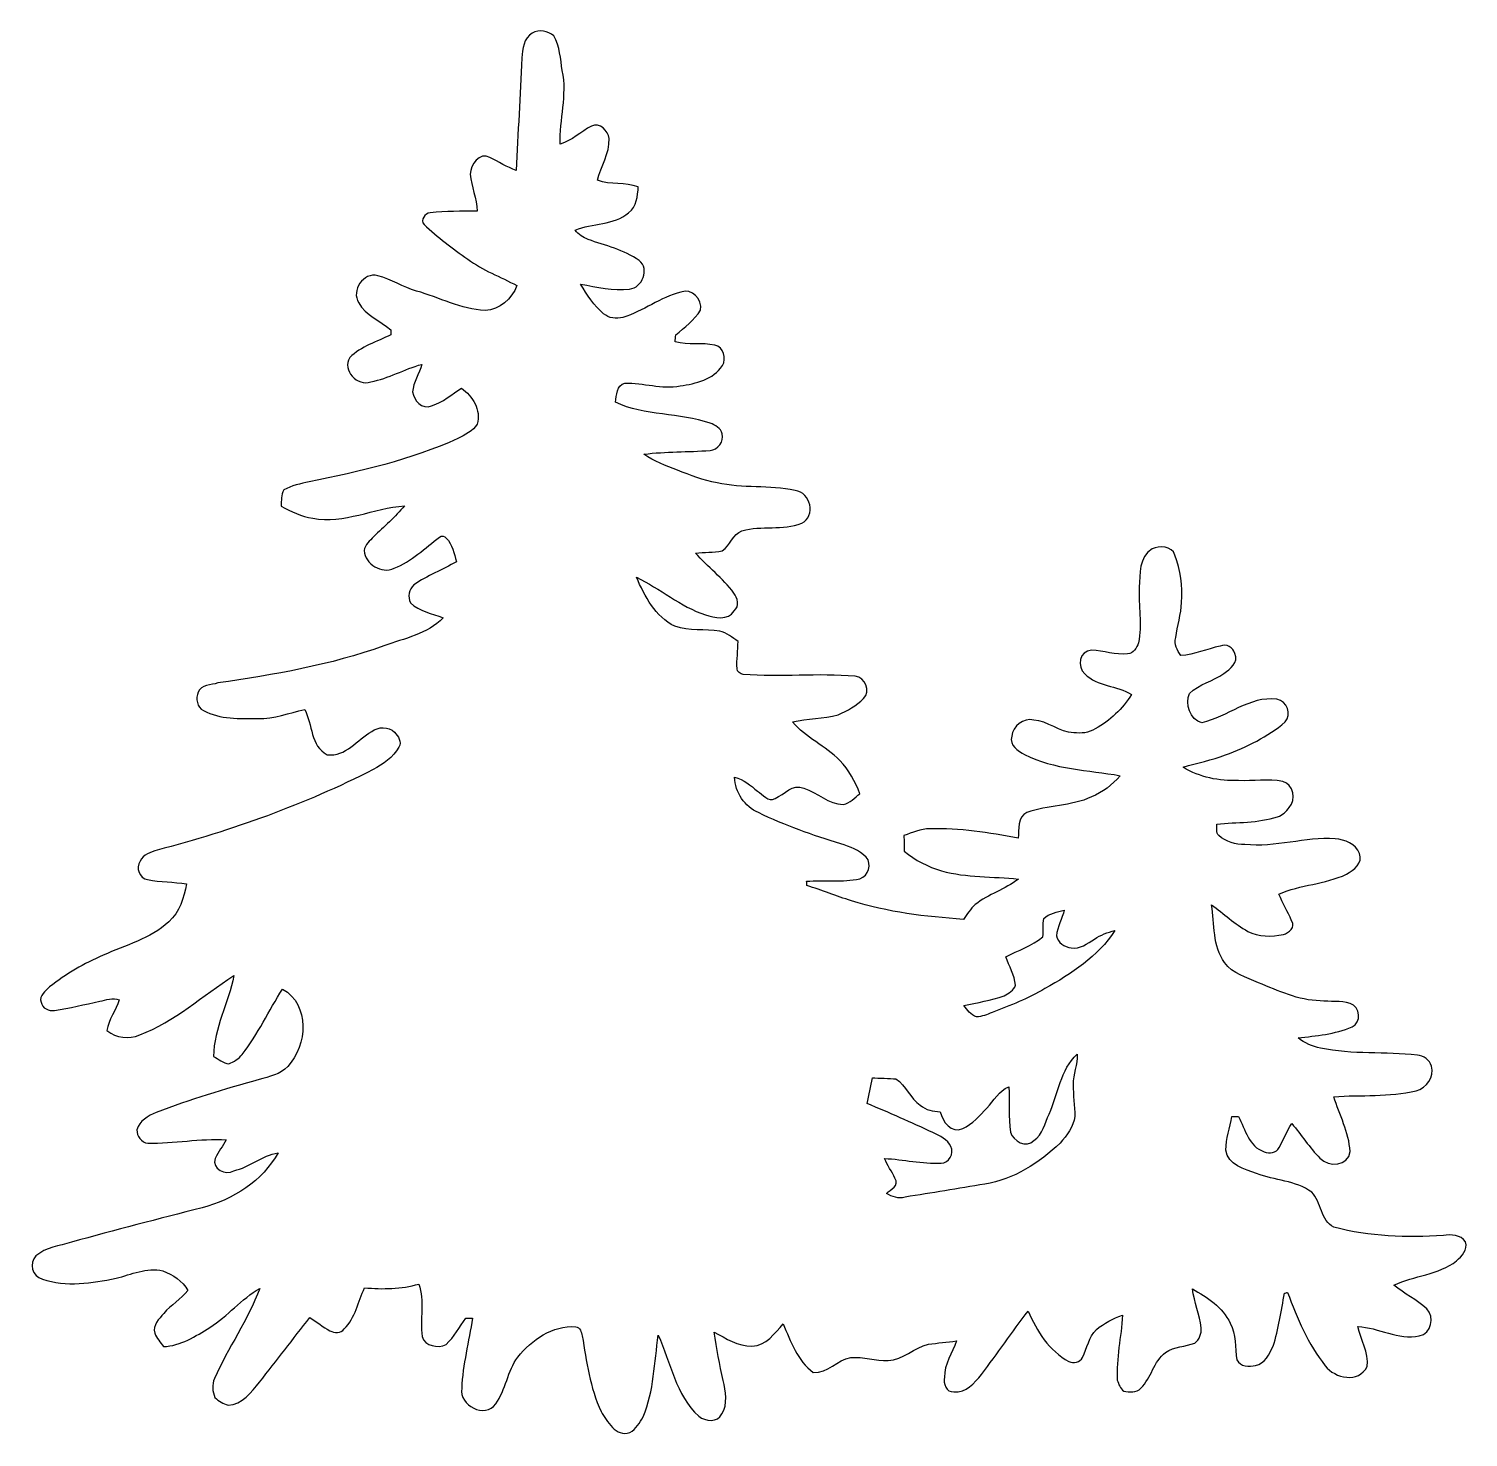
# Model space of a CAD drawing. Header units: centimetres. Extents: x -15.8 to 15.9, y -15.3 to 15.7.
import ezdxf

# ---------------------------------------------------------------- set-up
doc = ezdxf.new("R2010")
doc.units = ezdxf.units.CM
doc.header["$MEASUREMENT"] = 0
doc.layers.add('Layer 1', color=7, linetype='Continuous')

msp = doc.modelspace()

# ---------------------------------------------------------------- linework, layer by layer
at = {"layer": 'Layer 1', "color": 253}
for points, knots in [([(-4.72652, 15.62947), (-4.57659, 15.72683), (-4.38468, 15.67674), (-4.2545, 15.57196), (-4.2545, 15.57196), (-4.11304, 15.34054), (-4.10986, 15.0622), (-4.06506, 14.80291), (-4.06506, 14.80291), (-3.94723, 14.26175), (-4.13209, 13.72306), (-4.11092, 13.17942), (-4.11092, 13.17942), (-3.8541, 13.26268), (-3.65513, 13.45247), (-3.423, 13.58159), (-3.423, 13.58159), (-3.23286, 13.66449), (-3.05647, 13.47717), (-3.03389, 13.3036), (-3.03389, 13.3036), (-3.01025, 12.97305), (-3.22474, 12.69788), (-3.28718, 12.38462), (-3.28718, 12.38462), (-2.99967, 12.27596), (-2.68005, 12.34264), (-2.39042, 12.24068), (-2.39042, 12.24068), (-2.40277, 12.03748), (-2.42006, 11.80147), (-2.60174, 11.66918), (-2.60174, 11.66918), (-2.92876, 11.38767), (-3.40395, 11.44905), (-3.78178, 11.28042), (-3.78178, 11.28042), (-3.70523, 11.19046), (-3.6068, 11.11991), (-3.49532, 11.07969), (-3.49532, 11.07969), (-3.11679, 10.93682), (-2.70016, 10.86062), (-2.37137, 10.61085), (-2.37137, 10.61085), (-2.12937, 10.43164), (-2.30399, 10.00936), (-2.57951, 9.98537), (-2.57951, 9.98537), (-2.94358, 9.93211), (-3.30341, 10.03547), (-3.66148, 10.08874), (-3.66148, 10.08874), (-3.51367, 9.85802), (-3.36726, 9.61531), (-3.15348, 9.43892), (-3.15348, 9.43892), (-3.03883, 9.33838), (-2.87373, 9.32004), (-2.72874, 9.35743), (-2.72874, 9.35743), (-2.28071, 9.4929), (-1.90747, 9.80934), (-1.4478, 9.9127), (-1.4478, 9.9127), (-1.2065, 10.01712), (-0.97155, 9.75042), (-1.016, 9.52077), (-1.016, 9.52077), (-1.15358, 9.29922), (-1.36701, 9.13906), (-1.56316, 8.9722), (-1.56316, 8.9722), (-1.56739, 8.92069), (-1.57163, 8.86919), (-1.57551, 8.81733), (-1.57551, 8.81733), (-1.28834, 8.74783), (-0.98848, 8.80216), (-0.69921, 8.74959), (-0.69921, 8.74959), (-0.50976, 8.70373), (-0.43498, 8.45397), (-0.53481, 8.29627), (-0.53481, 8.29627), (-0.73448, 7.98865), (-1.1236, 7.89799), (-1.46403, 7.84719), (-1.46403, 7.84719), (-1.87396, 7.77205), (-2.27612, 7.92127), (-2.68499, 7.90575), (-2.68499, 7.90575), (-2.87267, 7.86765), (-2.86385, 7.63587), (-2.89525, 7.49053), (-2.89525, 7.49053), (-2.24331, 7.17091), (-1.4799, 7.26616), (-0.80433, 7.02345), (-0.80433, 7.02345), (-0.69356, 6.98747), (-0.56762, 6.91586), (-0.54151, 6.79132), (-0.54151, 6.79132), (-0.48683, 6.62305), (-0.63818, 6.43502), (-0.80751, 6.42232), (-0.80751, 6.42232), (-1.29328, 6.38881), (-1.78118, 6.39974), (-2.26554, 6.34259), (-2.26554, 6.34259), (-2.04399, 6.1789), (-1.77941, 6.09141), (-1.52718, 5.98805), (-1.52718, 5.98805), (-1.24001, 5.88222), (-0.95532, 5.7591), (-0.65158, 5.70653), (-0.65158, 5.70653), (-0.08573, 5.58553), (0.50094, 5.65679), (1.06821, 5.54214), (1.06821, 5.54214), (1.41923, 5.50086), (1.52964, 4.97064), (1.21673, 4.81683), (1.21673, 4.81683), (0.79657, 4.65314), (0.32844, 4.7752), (-0.10231, 4.65243), (-0.10231, 4.65243), (-0.31044, 4.57835), (-0.36301, 4.32541), (-0.53658, 4.2104), (-0.53658, 4.2104), (-0.7299, 4.1716), (-0.93098, 4.17759), (-1.12713, 4.1596), (-1.12713, 4.1596), (-0.86148, 3.85057), (-0.52282, 3.61033), (-0.28363, 3.27766), (-0.28363, 3.27766), (-0.20108, 3.16442), (-0.15028, 2.9912), (-0.27234, 2.8829), (-0.27234, 2.8829), (-0.41275, 2.667), (-0.70697, 2.7305), (-0.91052, 2.79506), (-0.91052, 2.79506), (-1.46368, 2.9785), (-1.90959, 3.37749), (-2.42958, 3.62832), (-2.42958, 3.62832), (-2.24896, 3.20604), (-2.01683, 2.75167), (-1.58186, 2.54529), (-1.58186, 2.54529), (-1.26506, 2.43487), (-0.9204, 2.48567), (-0.59337, 2.43487), (-0.59337, 2.43487), (-0.4378, 2.40524), (-0.31609, 2.29658), (-0.18838, 2.21051), (-0.18838, 2.21051), (-0.19226, 2.01048), (-0.22049, 1.80904), (-0.21202, 1.60867), (-0.21202, 1.60867), (-0.20884, 1.53776), (-0.13935, 1.49154), (-0.07444, 1.48202), (-0.07444, 1.48202), (0.74683, 1.41817), (1.57339, 1.51271), (2.3943, 1.4411), (2.3943, 1.4411), (2.61973, 1.42558), (2.74249, 1.10949), (2.57845, 0.95003), (2.57845, 0.95003), (2.41759, 0.79692), (2.22426, 0.67486), (2.01789, 0.59302), (2.01789, 0.59302), (1.6891, 0.50377), (1.34267, 0.51647), (1.01212, 0.43392), (1.01212, 0.43392), (1.30281, 0.08467), (1.73778, -0.09419), (2.05493, -0.41451), (2.05493, -0.41451), (2.25213, -0.62653), (2.40206, -0.87983), (2.49837, -1.15288), (2.49837, -1.15288), (2.3809, -1.23472), (2.28036, -1.36172), (2.13148, -1.38465), (2.13148, -1.38465), (1.80269, -1.3783), (1.56034, -1.12889), (1.2633, -1.03082), (1.2633, -1.03082), (1.00718, -0.91863), (0.83855, -1.16523), (0.629, -1.25307), (0.629, -1.25307), (0.46637, -1.34373), (0.36371, -1.16205), (0.24271, -1.09679), (0.24271, -1.09679), (0.08749, -0.97084), (-0.06491, -0.8315), (-0.26529, -0.78705), (-0.26529, -0.78705), (-0.25012, -1.11972), (-0.04586, -1.43792), (0.26529, -1.56774), (0.26529, -1.56774), (0.8449, -1.85526), (1.45979, -2.06446), (2.07645, -2.25672), (2.07645, -2.25672), (2.27965, -2.31704), (2.48214, -2.39783), (2.63772, -2.54776), (2.63772, -2.54776), (2.76754, -2.70087), (2.68711, -2.96474), (2.49837, -3.02472), (2.49837, -3.02472), (2.11102, -3.11326), (1.7145, -3.04694), (1.32256, -3.08151), (1.32256, -3.08151), (1.32468, -3.10515), (1.32821, -3.15278), (1.32997, -3.17676), (1.32997, -3.17676), (1.66088, -3.27589), (1.97908, -3.41242), (2.31034, -3.51084), (2.31034, -3.51084), (3.10868, -3.76767), (3.94723, -3.86009), (4.77979, -3.9243), (4.77979, -3.9243), (4.86198, -3.81141), (4.93677, -3.69006), (5.04084, -3.59551), (5.04084, -3.59551), (5.33365, -3.36656), (5.70089, -3.26037), (5.99475, -3.03283), (5.99475, -3.03283), (5.43031, -2.97215), (4.85211, -3.00426), (4.30036, -2.85362), (4.30036, -2.85362), (4.00015, -2.76331), (3.71651, -2.62043), (3.47521, -2.41935), (3.47521, -2.41935), (3.47169, -2.30258), (3.47274, -2.1904), (3.46851, -2.07469), (3.46851, -2.07469), (3.65266, -2.00731), (3.83787, -1.92123), (4.03931, -1.92546), (4.03931, -1.92546), (4.69512, -1.90006), (5.34635, -2.00907), (5.98805, -2.13325), (5.98805, -2.13325), (6.00957, -1.93252), (5.96441, -1.66793), (6.18208, -1.56175), (6.18208, -1.56175), (6.64457, -1.40229), (7.15327, -1.4284), (7.60483, -1.22096), (7.60483, -1.22096), (7.8486, -1.1176), (8.06803, -0.95885), (8.23454, -0.75248), (8.23454, -0.75248), (7.52934, -0.62124), (6.78286, -0.61983), (6.13057, -0.28575), (6.13057, -0.28575), (5.98487, -0.20602), (5.78697, -0.08537), (5.84764, 0.11889), (5.84764, 0.11889), (5.86811, 0.34396), (6.10517, 0.52917), (6.33095, 0.4759), (6.33095, 0.4759), (6.64916, 0.46143), (6.89257, 0.19368), (7.21501, 0.19614), (7.21501, 0.19614), (7.37658, 0.17427), (7.54909, 0.19262), (7.68985, 0.27975), (7.68985, 0.27975), (8.01194, 0.46355), (8.29627, 0.72249), (8.48642, 1.04281), (8.48642, 1.04281), (8.16257, 1.24178), (7.73324, 1.21391), (7.45666, 1.49543), (7.45666, 1.49543), (7.28239, 1.65171), (7.33989, 2.00731), (7.60659, 2.01648), (7.60659, 2.01648), (7.87188, 2.0066), (8.13506, 1.90394), (8.40317, 1.93393), (8.40317, 1.93393), (8.52981, 1.94522), (8.60884, 2.06657), (8.64129, 2.17981), (8.64129, 2.17981), (8.73407, 2.58304), (8.63177, 2.99755), (8.65999, 3.40536), (8.65999, 3.40536), (8.67092, 3.69852), (8.65329, 4.07494), (8.94009, 4.25344), (8.94009, 4.25344), (9.10484, 4.32364), (9.37577, 4.31941), (9.44598, 4.11692), (9.44598, 4.11692), (9.56769, 3.78495), (9.61249, 3.42477), (9.59379, 3.07234), (9.59379, 3.07234), (9.58144, 2.80811), (9.49925, 2.55446), (9.46644, 2.29341), (9.46644, 2.29341), (9.40929, 2.14383), (9.50595, 2.01718), (9.57368, 1.89689), (9.57368, 1.89689), (9.87425, 1.91523), (10.14977, 2.04576), (10.44152, 2.10573), (10.44152, 2.10573), (10.57451, 2.16994), (10.73397, 2.07857), (10.76396, 1.94345), (10.76396, 1.94345), (10.85991, 1.74061), (10.66482, 1.60549), (10.52512, 1.50424), (10.52512, 1.50424), (10.28841, 1.32821), (9.97832, 1.27494), (9.76595, 1.06468), (9.76595, 1.06468), (9.65729, 0.83432), (9.78076, 0.48225), (10.039, 0.41522), (10.039, 0.41522), (10.60379, 0.54187), (11.08216, 1.01), (11.69423, 0.93486), (11.69423, 0.93486), (11.91824, 0.89218), (12.03007, 0.60396), (11.87909, 0.43286), (11.87909, 0.43286), (11.49385, 0.10442), (11.03136, -0.11536), (10.56181, -0.29457), (10.56181, -0.29457), (10.25737, -0.41099), (9.93457, -0.46637), (9.62519, -0.56656), (9.62519, -0.56656), (9.99031, -0.79199), (10.42247, -0.87101), (10.84721, -0.85901), (10.84721, -0.85901), (11.17071, -0.88089), (11.50161, -0.80927), (11.82194, -0.88018), (11.82194, -0.88018), (12.05759, -0.94156), (12.13132, -1.28517), (11.96693, -1.4545), (11.96693, -1.4545), (11.89672, -1.53882), (11.81806, -1.62525), (11.70975, -1.65841), (11.70975, -1.65841), (11.27548, -1.79776), (10.81546, -1.77694), (10.36673, -1.81857), (10.36673, -1.81857), (10.37272, -1.90324), (10.34556, -2.00801), (10.41329, -2.07433), (10.41329, -2.07433), (10.57381, -2.20698), (10.78089, -2.27612), (10.98938, -2.27083), (10.98938, -2.27083), (11.66001, -2.34139), (12.3123, -2.10044), (12.98222, -2.14595), (12.98222, -2.14595), (13.1893, -2.15971), (13.4426, -2.25178), (13.51492, -2.46662), (13.51492, -2.46662), (13.59888, -2.68323), (13.38792, -2.83492), (13.22705, -2.9277), (13.22705, -2.9277), (12.75433, -3.14572), (12.21493, -3.15701), (11.73762, -3.36409), (11.73762, -3.36409), (11.82617, -3.562), (11.93024, -3.7525), (12.01843, -3.95111), (12.01843, -3.95111), (12.11756, -4.10069), (11.96093, -4.22028), (11.83746, -4.2545), (11.83746, -4.2545), (11.57746, -4.31236), (11.29453, -4.30565), (11.05217, -4.18677), (11.05217, -4.18677), (10.76396, -4.02273), (10.51842, -3.79659), (10.25454, -3.59904), (10.25454, -3.59904), (10.3251, -4.0259), (10.27042, -4.50815), (10.54206, -4.87539), (10.54206, -4.87539), (10.71915, -5.12127), (11.02572, -5.20171), (11.28818, -5.32201), (11.28818, -5.32201), (11.72739, -5.49592), (12.16519, -5.709), (12.64779, -5.71959), (12.64779, -5.71959), (12.86722, -5.74463), (13.09723, -5.71394), (13.31242, -5.77497), (13.31242, -5.77497), (13.52832, -5.84412), (13.56642, -6.20183), (13.35123, -6.29567), (13.35123, -6.29567), (12.97587, -6.45689), (12.56206, -6.49076), (12.16096, -6.53627), (12.16096, -6.53627), (12.30524, -6.65127), (12.4774, -6.72677), (12.65908, -6.7631), (12.65908, -6.7631), (13.36005, -6.91056), (14.08289, -6.8386), (14.79197, -6.9148), (14.79197, -6.9148), (14.92356, -6.93773), (15.06643, -7.02098), (15.10347, -7.15821), (15.10347, -7.15821), (15.17826, -7.39846), (14.99411, -7.6454), (14.7634, -7.7029), (14.7634, -7.7029), (14.16967, -7.84684), (13.55196, -7.79004), (12.948, -7.8359), (12.948, -7.8359), (13.07359, -8.23524), (13.28561, -8.61871), (13.30784, -9.04416), (13.30784, -9.04416), (13.27785, -9.37542), (12.833, -9.39271), (12.64426, -9.19304), (12.64426, -9.19304), (12.41425, -8.95738), (12.2368, -8.67622), (12.02267, -8.42716), (12.02267, -8.42716), (11.90872, -8.59261), (11.84134, -8.78311), (11.74256, -8.95703), (11.74256, -8.95703), (11.68329, -9.0738), (11.52772, -9.10555), (11.41624, -9.04769), (11.41624, -9.04769), (11.0684, -8.94009), (10.99996, -8.55416), (10.8458, -8.2744), (10.8458, -8.2744), (10.79817, -8.27299), (10.7509, -8.27193), (10.70398, -8.27123), (10.70398, -8.27123), (10.64895, -8.51641), (10.57839, -8.76053), (10.56816, -9.01312), (10.56816, -9.01312), (10.60767, -9.34367), (10.98762, -9.43222), (11.24726, -9.53029), (11.24726, -9.53029), (11.64484, -9.68657), (12.10769, -9.67846), (12.46117, -9.94092), (12.46117, -9.94092), (12.68342, -10.15965), (12.6492, -10.57134), (12.95329, -10.71421), (12.95329, -10.71421), (13.73752, -10.92235), (14.55914, -10.94811), (15.36524, -10.89484), (15.36524, -10.89484), (15.53104, -10.87261), (15.75047, -10.87614), (15.85066, -11.03736), (15.85066, -11.03736), (15.91345, -11.21622), (15.77058, -11.35027), (15.65487, -11.45611), (15.65487, -11.45611), (15.25376, -11.7662), (14.72283, -11.78066), (14.27515, -11.99233), (14.27515, -11.99233), (14.50516, -12.18283), (14.78068, -12.3123), (15.00082, -12.51585), (15.00082, -12.51585), (15.17615, -12.69083), (15.10101, -13.07147), (14.83466, -13.10675), (14.83466, -13.10675), (14.36793, -13.21647), (13.93754, -12.92366), (13.47823, -12.90391), (13.47823, -12.90391), (13.5449, -13.19953), (13.72129, -13.47964), (13.68496, -13.78973), (13.68496, -13.78973), (13.49798, -14.1605), (12.97587, -14.05431), (12.75997, -13.76927), (12.75997, -13.76927), (12.37756, -13.29373), (12.13873, -12.72152), (11.93059, -12.15284), (11.93059, -12.15284), (11.91331, -12.15778), (11.87803, -12.16766), (11.86039, -12.1726), (11.86039, -12.1726), (11.79019, -12.56383), (11.73162, -12.96106), (11.60956, -13.34064), (11.60956, -13.34064), (11.52772, -13.50963), (11.42894, -13.72835), (11.22151, -13.76151), (11.22151, -13.76151), (11.08392, -13.79926), (10.88496, -13.78832), (10.8137, -13.64262), (10.8137, -13.64262), (10.75302, -13.37486), (10.80911, -13.07571), (10.66412, -12.83053), (10.66412, -12.83053), (10.4969, -12.4781), (10.16035, -12.25762), (9.83051, -12.07558), (9.83051, -12.07558), (9.87566, -12.36627), (9.9882, -12.6425), (10.02524, -12.9353), (10.02524, -12.9353), (10.03265, -13.05772), (9.9882, -13.19424), (9.88624, -13.26868), (9.88624, -13.26868), (9.6774, -13.35617), (9.42975, -13.3417), (9.23854, -13.47505), (9.23854, -13.47505), (8.97396, -13.67649), (8.92528, -14.0395), (8.69315, -14.26774), (8.69315, -14.26774), (8.59649, -14.36405), (8.44127, -14.35347), (8.31674, -14.3323), (8.31674, -14.3323), (8.24124, -14.27233), (8.20067, -14.17708), (8.17527, -14.08783), (8.17527, -14.08783), (8.14352, -13.60629), (8.26594, -13.13427), (8.28746, -12.65555), (8.28746, -12.65555), (8.07896, -12.72469), (7.88494, -12.83441), (7.71278, -12.97023), (7.71278, -12.97023), (7.54345, -13.13886), (7.51346, -13.38157), (7.40692, -13.58512), (7.40692, -13.58512), (7.35259, -13.69131), (7.21042, -13.73858), (7.10706, -13.67402), (7.10706, -13.67402), (6.66715, -13.44612), (6.4008, -13.00304), (6.20889, -12.56242), (6.20889, -12.56242), (5.85258, -13.01962), (5.5312, -13.50292), (5.17842, -13.96259), (5.17842, -13.96259), (5.02497, -14.1478), (4.84223, -14.37746), (4.56777, -14.34465), (4.56777, -14.34465), (4.40478, -14.36299), (4.32682, -14.15415), (4.36174, -14.02362), (4.36174, -14.02362), (4.36139, -13.73364), (4.52826, -13.48564), (4.62844, -13.22423), (4.62844, -13.22423), (4.42172, -13.24786), (4.21393, -13.26727), (4.00861, -13.29619), (4.00861, -13.29619), (3.69288, -13.36816), (3.45334, -13.64015), (3.11856, -13.65356), (3.11856, -13.65356), (2.84268, -13.66238), (2.57493, -13.56572), (2.29905, -13.59147), (2.29905, -13.59147), (1.99425, -13.62992), (1.79141, -13.94813), (1.46932, -13.91744), (1.46932, -13.91744), (1.12183, -13.65956), (0.9652, -13.23375), (0.80857, -12.84534), (0.80857, -12.84534), (0.61736, -13.04996), (0.43004, -13.33218), (0.11747, -13.33712), (0.11747, -13.33712), (-0.19226, -13.34805), (-0.45226, -13.16143), (-0.71755, -13.03161), (-0.71755, -13.03161), (-0.6537, -13.38686), (-0.60396, -13.74457), (-0.514, -14.09488), (-0.514, -14.09488), (-0.47308, -14.33689), (-0.40287, -14.611), (-0.54681, -14.83431), (-0.54681, -14.83431), (-0.63641, -15.02657), (-0.91193, -14.99941), (-1.05551, -14.88511), (-1.05551, -14.88511), (-1.56245, -14.40815), (-1.6824, -13.70471), (-1.94769, -13.09335), (-1.94769, -13.09335), (-2.03694, -13.69624), (-2.04082, -14.32631), (-2.28388, -14.89569), (-2.28388, -14.89569), (-2.35479, -15.02833), (-2.44299, -15.16451), (-2.57457, -15.24353), (-2.57457, -15.24353), (-2.88713, -15.34724), (-3.07693, -14.9927), (-3.21098, -14.77998), (-3.21098, -14.77998), (-3.45687, -14.25716), (-3.52778, -13.67367), (-3.6255, -13.10993), (-3.6255, -13.10993), (-3.6449, -13.02879), (-3.66889, -12.91802), (-3.76978, -12.90884), (-3.76978, -12.90884), (-4.28308, -12.87604), (-4.73886, -13.19565), (-5.04754, -13.57842), (-5.04754, -13.57842), (-5.27579, -13.88886), (-5.30895, -14.29985), (-5.53297, -14.6117), (-5.53297, -14.6117), (-5.76651, -14.94649), (-6.34436, -14.64557), (-6.28438, -14.26774), (-6.28438, -14.26774), (-6.26145, -13.74387), (-6.12281, -13.23446), (-6.04414, -12.71799), (-6.04414, -12.71799), (-6.09247, -12.71834), (-6.14116, -12.71905), (-6.18949, -12.72011), (-6.18949, -12.72011), (-6.33413, -12.91414), (-6.44843, -13.13815), (-6.62869, -13.30325), (-6.62869, -13.30325), (-6.80791, -13.39003), (-7.09613, -13.33853), (-7.15786, -13.1251), (-7.15786, -13.1251), (-7.20337, -12.74092), (-7.10106, -12.34228), (-7.22983, -11.96904), (-7.22983, -11.96904), (-7.61859, -12.08088), (-8.02569, -12.08511), (-8.4261, -12.05124), (-8.4261, -12.05124), (-8.57462, -12.35498), (-8.62436, -12.7127), (-8.87659, -12.95894), (-8.87659, -12.95894), (-8.94362, -13.06901), (-9.09038, -13.04678), (-9.19057, -13.00021), (-9.19057, -13.00021), (-9.34614, -12.91308), (-9.48655, -12.80301), (-9.63366, -12.70388), (-9.63366, -12.70388), (-10.0016, -13.17978), (-10.36955, -13.65603), (-10.74067, -14.12946), (-10.74067, -14.12946), (-10.92447, -14.34853), (-11.11991, -14.62793), (-11.43564, -14.64169), (-11.43564, -14.64169), (-11.54113, -14.60641), (-11.64625, -14.55279), (-11.72457, -14.47341), (-11.72457, -14.47341), (-11.78031, -14.34042), (-11.79654, -14.18731), (-11.73586, -14.05467), (-11.73586, -14.05467), (-11.43706, -13.37486), (-10.99644, -12.76138), (-10.73785, -12.06288), (-10.73785, -12.06288), (-11.14566, -12.29642), (-11.43953, -12.67919), (-11.83887, -12.92366), (-11.83887, -12.92366), (-12.15249, -13.12122), (-12.4781, -13.33112), (-12.86228, -13.34876), (-12.86228, -13.34876), (-12.92437, -13.24963), (-13.00939, -13.1639), (-13.05101, -13.05384), (-13.05101, -13.05384), (-13.10499, -12.8718), (-12.95612, -12.73951), (-12.85558, -12.61569), (-12.85558, -12.61569), (-12.69718, -12.4266), (-12.47528, -12.30242), (-12.32147, -12.1098), (-12.32147, -12.1098), (-12.44071, -11.8999), (-12.64991, -11.75456), (-12.87463, -11.678), (-12.87463, -11.678), (-13.23199, -11.59157), (-13.56748, -11.75844), (-13.90721, -11.83887), (-13.90721, -11.83887), (-14.43814, -11.94894), (-15.00399, -12.03819), (-15.53104, -11.85862), (-15.53104, -11.85862), (-15.75682, -11.79936), (-15.8309, -11.50867), (-15.67392, -11.34886), (-15.67392, -11.34886), (-15.45519, -11.15519), (-15.15816, -11.12555), (-14.88899, -11.04618), (-14.88899, -11.04618), (-13.93402, -10.77383), (-12.97023, -10.53324), (-12.00926, -10.28312), (-12.00926, -10.28312), (-11.32981, -10.11026), (-10.674, -9.69574), (-10.33321, -9.07027), (-10.33321, -9.07027), (-10.68599, -9.13059), (-10.95904, -9.39588), (-11.30935, -9.46644), (-11.30935, -9.46644), (-11.48821, -9.58462), (-11.80148, -9.42763), (-11.72139, -9.19515), (-11.72139, -9.19515), (-11.65296, -9.05016), (-11.55312, -8.92387), (-11.47445, -8.78487), (-11.47445, -8.78487), (-12.05406, -8.75312), (-12.62839, -8.86566), (-13.20729, -8.86107), (-13.20729, -8.86107), (-13.34558, -8.84449), (-13.45671, -8.70232), (-13.44577, -8.56509), (-13.44577, -8.56509), (-13.39286, -8.36718), (-13.19953, -8.25359), (-13.02103, -8.18409), (-13.02103, -8.18409), (-12.2809, -7.89481), (-11.51678, -7.6708), (-10.75231, -7.4549), (-10.75231, -7.4549), (-10.53183, -7.39175), (-10.2803, -7.34695), (-10.11943, -7.16739), (-10.11943, -7.16739), (-9.68834, -6.70066), (-9.62272, -5.80531), (-10.23479, -5.45924), (-10.23479, -5.45924), (-10.53924, -5.93513), (-10.77383, -6.45619), (-11.12555, -6.90174), (-11.12555, -6.90174), (-11.19928, -6.9977), (-11.30618, -7.06367), (-11.41765, -7.10741), (-11.41765, -7.10741), (-11.54642, -7.10036), (-11.64414, -6.99876), (-11.75456, -6.94478), (-11.75456, -6.94478), (-11.75314, -6.3186), (-11.41554, -5.76721), (-11.31041, -5.16255), (-11.31041, -5.16255), (-11.99586, -5.60388), (-12.61181, -6.17855), (-13.38439, -6.4703), (-13.38439, -6.4703), (-13.6271, -6.57437), (-13.89556, -6.53556), (-14.10688, -6.37716), (-14.10688, -6.37716), (-14.07971, -6.12458), (-13.89839, -5.93372), (-13.83524, -5.69524), (-13.83524, -5.69524), (-13.97811, -5.64233), (-14.12593, -5.70018), (-14.26774, -5.72805), (-14.26774, -5.72805), (-14.59971, -5.79614), (-14.92779, -5.8861), (-15.26399, -5.93337), (-15.26399, -5.93337), (-15.39028, -5.94995), (-15.53633, -5.88292), (-15.55926, -5.7471), (-15.55926, -5.7471), (-15.61148, -5.60282), (-15.45555, -5.49875), (-15.37159, -5.40808), (-15.37159, -5.40808), (-15.00964, -5.12798), (-14.61311, -4.89091), (-14.19084, -4.71417), (-14.19084, -4.71417), (-13.70013, -4.4898), (-13.15014, -4.35187), (-12.7448, -3.97651), (-12.7448, -3.97651), (-12.50597, -3.75849), (-12.41143, -3.44558), (-12.34934, -3.14043), (-12.34934, -3.14043), (-12.63544, -3.09245), (-12.92931, -3.10444), (-13.21294, -3.04553), (-13.21294, -3.04553), (-13.3918, -3.01378), (-13.47435, -2.78412), (-13.37804, -2.63913), (-13.37804, -2.63913), (-13.30643, -2.49343), (-13.14274, -2.43311), (-12.99633, -2.3943), (-12.99633, -2.3943), (-11.35592, -1.96427), (-9.74796, -1.38959), (-8.2363, -0.61736), (-8.2363, -0.61736), (-8.0204, -0.49177), (-7.79039, -0.35101), (-7.66833, -0.12559), (-7.66833, -0.12559), (-7.59778, -0.00741), (-7.68421, 0.12206), (-7.76817, 0.20532), (-7.76817, 0.20532), (-7.89693, 0.33831), (-8.12588, 0.33161), (-8.26876, 0.22366), (-8.26876, 0.22366), (-8.59084, 0.04868), (-8.83708, -0.34713), (-9.24983, -0.28893), (-9.24983, -0.28893), (-9.62378, -0.09666), (-9.57192, 0.38029), (-9.74443, 0.70626), (-9.74443, 0.70626), (-10.08803, 0.63641), (-10.41929, 0.49777), (-10.77666, 0.51118), (-10.77666, 0.51118), (-11.17741, 0.50871), (-11.61486, 0.48225), (-11.9761, 0.68827), (-11.9761, 0.68827), (-12.13062, 0.75142), (-12.14649, 0.9525), (-12.09851, 1.09008), (-12.09851, 1.09008), (-12.03008, 1.25977), (-11.80994, 1.24531), (-11.66178, 1.29328), (-11.66178, 1.29328), (-10.42282, 1.47249), (-9.17998, 1.68804), (-7.99783, 2.11173), (-7.99783, 2.11173), (-7.54803, 2.27577), (-7.0425, 2.37314), (-6.6929, 2.72803), (-6.6929, 2.72803), (-6.93773, 2.8321), (-7.21678, 2.86738), (-7.41468, 3.06105), (-7.41468, 3.06105), (-7.47536, 3.19264), (-7.44926, 3.35986), (-7.33743, 3.45511), (-7.33743, 3.45511), (-7.04674, 3.66642), (-6.70489, 3.78672), (-6.39763, 3.96981), (-6.39763, 3.96981), (-6.45054, 4.14937), (-6.49464, 4.34728), (-6.6227, 4.49086), (-6.6227, 4.49086), (-6.65727, 4.53461), (-6.72571, 4.54731), (-6.77051, 4.51167), (-6.77051, 4.51167), (-7.0933, 4.27108), (-7.38858, 3.97192), (-7.77099, 3.82587), (-7.77099, 3.82587), (-8.05498, 3.69111), (-8.41128, 3.91407), (-8.43633, 4.21605), (-8.43633, 4.21605), (-8.41869, 4.34411), (-8.30792, 4.43159), (-8.22643, 4.5212), (-8.22643, 4.5212), (-7.99324, 4.74204), (-7.74841, 4.95229), (-7.54627, 5.20347), (-7.54627, 5.20347), (-8.22643, 5.14914), (-8.87659, 4.80272), (-9.56769, 4.92901), (-9.56769, 4.92901), (-9.81886, 4.96182), (-10.0457, 5.07824), (-10.26583, 5.19571), (-10.26583, 5.19571), (-10.26054, 5.31495), (-10.26795, 5.44336), (-10.20798, 5.55166), (-10.20798, 5.55166), (-10.03618, 5.65291), (-9.83756, 5.6896), (-9.6453, 5.73052), (-9.6453, 5.73052), (-8.53017, 5.95701), (-7.40833, 6.21418), (-6.36729, 6.6869), (-6.36729, 6.6869), (-6.21418, 6.76839), (-6.03074, 6.84636), (-5.94607, 7.00546), (-5.94607, 7.00546), (-5.84729, 7.31979), (-6.04696, 7.614), (-6.28474, 7.79851), (-6.28474, 7.79851), (-6.50346, 7.66692), (-6.69819, 7.47959), (-6.94866, 7.41151), (-6.94866, 7.41151), (-7.1628, 7.31132), (-7.33425, 7.52969), (-7.36847, 7.71419), (-7.36847, 7.71419), (-7.34907, 7.92974), (-7.2196, 8.11495), (-7.16492, 8.32203), (-7.16492, 8.32203), (-7.54839, 8.22078), (-7.89623, 8.00735), (-8.28887, 7.93891), (-8.28887, 7.93891), (-8.58555, 7.82426), (-8.92951, 8.1982), (-8.75171, 8.47125), (-8.75171, 8.47125), (-8.50371, 8.72172), (-8.15481, 8.81839), (-7.84966, 8.97714), (-7.84966, 8.97714), (-7.84931, 9.00395), (-7.84931, 9.05757), (-7.84895, 9.08438), (-7.84895, 9.08438), (-8.08073, 9.28511), (-8.4074, 9.40223), (-8.55521, 9.68375), (-8.55521, 9.68375), (-8.72808, 9.94304), (-8.45044, 10.37061), (-8.13364, 10.27642), (-8.13364, 10.27642), (-7.83484, 10.20657), (-7.57661, 10.02136), (-7.27992, 9.93951), (-7.27992, 9.93951), (-6.7751, 9.80122), (-6.29814, 9.53664), (-5.76756, 9.50983), (-5.76756, 9.50983), (-5.45112, 9.52817), (-5.16996, 9.76595), (-5.06765, 10.06263), (-5.06765, 10.06263), (-5.43031, 10.25384), (-5.81801, 10.40024), (-6.15174, 10.64331), (-6.15174, 10.64331), (-6.48476, 10.88108), (-6.81708, 11.1252), (-7.11482, 11.40672), (-7.11482, 11.40672), (-7.19914, 11.50796), (-7.09366, 11.65331), (-6.97936, 11.66848), (-6.97936, 11.66848), (-6.6354, 11.71152), (-6.28685, 11.69352), (-5.94078, 11.70481), (-5.94078, 11.70481), (-5.94924, 11.98457), (-6.07413, 12.24351), (-6.096, 12.51973), (-6.096, 12.51973), (-6.08789, 12.72893), (-5.89703, 13.01327), (-5.65997, 12.8905), (-5.65997, 12.8905), (-5.47229, 12.78678), (-5.28567, 12.67848), (-5.08494, 12.60016), (-5.08494, 12.60016), (-5.04754, 13.42813), (-4.98687, 14.25434), (-4.95688, 15.08266), (-4.95688, 15.08266), (-4.93783, 15.27951), (-4.92266, 15.5254), (-4.72652, 15.62947), (-4.72652, 15.62947), (-4.72652, 15.62947), (-4.72652, 15.62947), (-4.72652, 15.62947)], [0, 0, 0, 0, 0.00347222, 0.00347222, 0.00347222, 0.00347222, 0.00694444, 0.00694444, 0.00694444, 0.00694444, 0.01041667, 0.01041667, 0.01041667, 0.01041667, 0.01388889, 0.01388889, 0.01388889, 0.01388889, 0.01736111, 0.01736111, 0.01736111, 0.01736111, 0.02083333, 0.02083333, 0.02083333, 0.02083333, 0.02430556, 0.02430556, 0.02430556, 0.02430556, 0.02777778, 0.02777778, 0.02777778, 0.02777778, 0.03125, 0.03125, 0.03125, 0.03125, 0.03472222, 0.03472222, 0.03472222, 0.03472222, 0.03819444, 0.03819444, 0.03819444, 0.03819444, 0.04166667, 0.04166667, 0.04166667, 0.04166667, 0.04513889, 0.04513889, 0.04513889, 0.04513889, 0.04861111, 0.04861111, 0.04861111, 0.04861111, 0.05208333, 0.05208333, 0.05208333, 0.05208333, 0.05555556, 0.05555556, 0.05555556, 0.05555556, 0.05902778, 0.05902778, 0.05902778, 0.05902778, 0.0625, 0.0625, 0.0625, 0.0625, 0.06597222, 0.06597222, 0.06597222, 0.06597222, 0.06944444, 0.06944444, 0.06944444, 0.06944444, 0.07291667, 0.07291667, 0.07291667, 0.07291667, 0.07638889, 0.07638889, 0.07638889, 0.07638889, 0.07986111, 0.07986111, 0.07986111, 0.07986111, 0.08333333, 0.08333333, 0.08333333, 0.08333333, 0.08680556, 0.08680556, 0.08680556, 0.08680556, 0.09027778, 0.09027778, 0.09027778, 0.09027778, 0.09375, 0.09375, 0.09375, 0.09375, 0.09722222, 0.09722222, 0.09722222, 0.09722222, 0.10069444, 0.10069444, 0.10069444, 0.10069444, 0.10416667, 0.10416667, 0.10416667, 0.10416667, 0.10763889, 0.10763889, 0.10763889, 0.10763889, 0.11111111, 0.11111111, 0.11111111, 0.11111111, 0.11458333, 0.11458333, 0.11458333, 0.11458333, 0.11805556, 0.11805556, 0.11805556, 0.11805556, 0.12152778, 0.12152778, 0.12152778, 0.12152778, 0.125, 0.125, 0.125, 0.125, 0.12847222, 0.12847222, 0.12847222, 0.12847222, 0.13194444, 0.13194444, 0.13194444, 0.13194444, 0.13541667, 0.13541667, 0.13541667, 0.13541667, 0.13888889, 0.13888889, 0.13888889, 0.13888889, 0.14236111, 0.14236111, 0.14236111, 0.14236111, 0.14583333, 0.14583333, 0.14583333, 0.14583333, 0.14930556, 0.14930556, 0.14930556, 0.14930556, 0.15277778, 0.15277778, 0.15277778, 0.15277778, 0.15625, 0.15625, 0.15625, 0.15625, 0.15972222, 0.15972222, 0.15972222, 0.15972222, 0.16319444, 0.16319444, 0.16319444, 0.16319444, 0.16666667, 0.16666667, 0.16666667, 0.16666667, 0.17013889, 0.17013889, 0.17013889, 0.17013889, 0.17361111, 0.17361111, 0.17361111, 0.17361111, 0.17708333, 0.17708333, 0.17708333, 0.17708333, 0.18055556, 0.18055556, 0.18055556, 0.18055556, 0.18402778, 0.18402778, 0.18402778, 0.18402778, 0.1875, 0.1875, 0.1875, 0.1875, 0.19097222, 0.19097222, 0.19097222, 0.19097222, 0.19444444, 0.19444444, 0.19444444, 0.19444444, 0.19791667, 0.19791667, 0.19791667, 0.19791667, 0.20138889, 0.20138889, 0.20138889, 0.20138889, 0.20486111, 0.20486111, 0.20486111, 0.20486111, 0.20833333, 0.20833333, 0.20833333, 0.20833333, 0.21180556, 0.21180556, 0.21180556, 0.21180556, 0.21527778, 0.21527778, 0.21527778, 0.21527778, 0.21875, 0.21875, 0.21875, 0.21875, 0.22222222, 0.22222222, 0.22222222, 0.22222222, 0.22569444, 0.22569444, 0.22569444, 0.22569444, 0.22916667, 0.22916667, 0.22916667, 0.22916667, 0.23263889, 0.23263889, 0.23263889, 0.23263889, 0.23611111, 0.23611111, 0.23611111, 0.23611111, 0.23958333, 0.23958333, 0.23958333, 0.23958333, 0.24305556, 0.24305556, 0.24305556, 0.24305556, 0.24652778, 0.24652778, 0.24652778, 0.24652778, 0.25, 0.25, 0.25, 0.25, 0.25347222, 0.25347222, 0.25347222, 0.25347222, 0.25694444, 0.25694444, 0.25694444, 0.25694444, 0.26041667, 0.26041667, 0.26041667, 0.26041667, 0.26388889, 0.26388889, 0.26388889, 0.26388889, 0.26736111, 0.26736111, 0.26736111, 0.26736111, 0.27083333, 0.27083333, 0.27083333, 0.27083333, 0.27430556, 0.27430556, 0.27430556, 0.27430556, 0.27777778, 0.27777778, 0.27777778, 0.27777778, 0.28125, 0.28125, 0.28125, 0.28125, 0.28472222, 0.28472222, 0.28472222, 0.28472222, 0.28819444, 0.28819444, 0.28819444, 0.28819444, 0.29166667, 0.29166667, 0.29166667, 0.29166667, 0.29513889, 0.29513889, 0.29513889, 0.29513889, 0.29861111, 0.29861111, 0.29861111, 0.29861111, 0.30208333, 0.30208333, 0.30208333, 0.30208333, 0.30555556, 0.30555556, 0.30555556, 0.30555556, 0.30902778, 0.30902778, 0.30902778, 0.30902778, 0.3125, 0.3125, 0.3125, 0.3125, 0.31597222, 0.31597222, 0.31597222, 0.31597222, 0.31944444, 0.31944444, 0.31944444, 0.31944444, 0.32291667, 0.32291667, 0.32291667, 0.32291667, 0.32638889, 0.32638889, 0.32638889, 0.32638889, 0.32986111, 0.32986111, 0.32986111, 0.32986111, 0.33333333, 0.33333333, 0.33333333, 0.33333333, 0.33680556, 0.33680556, 0.33680556, 0.33680556, 0.34027778, 0.34027778, 0.34027778, 0.34027778, 0.34375, 0.34375, 0.34375, 0.34375, 0.34722222, 0.34722222, 0.34722222, 0.34722222, 0.35069444, 0.35069444, 0.35069444, 0.35069444, 0.35416667, 0.35416667, 0.35416667, 0.35416667, 0.35763889, 0.35763889, 0.35763889, 0.35763889, 0.36111111, 0.36111111, 0.36111111, 0.36111111, 0.36458333, 0.36458333, 0.36458333, 0.36458333, 0.36805556, 0.36805556, 0.36805556, 0.36805556, 0.37152778, 0.37152778, 0.37152778, 0.37152778, 0.375, 0.375, 0.375, 0.375, 0.37847222, 0.37847222, 0.37847222, 0.37847222, 0.38194444, 0.38194444, 0.38194444, 0.38194444, 0.38541667, 0.38541667, 0.38541667, 0.38541667, 0.38888889, 0.38888889, 0.38888889, 0.38888889, 0.39236111, 0.39236111, 0.39236111, 0.39236111, 0.39583333, 0.39583333, 0.39583333, 0.39583333, 0.39930556, 0.39930556, 0.39930556, 0.39930556, 0.40277778, 0.40277778, 0.40277778, 0.40277778, 0.40625, 0.40625, 0.40625, 0.40625, 0.40972222, 0.40972222, 0.40972222, 0.40972222, 0.41319444, 0.41319444, 0.41319444, 0.41319444, 0.41666667, 0.41666667, 0.41666667, 0.41666667, 0.42013889, 0.42013889, 0.42013889, 0.42013889, 0.42361111, 0.42361111, 0.42361111, 0.42361111, 0.42708333, 0.42708333, 0.42708333, 0.42708333, 0.43055556, 0.43055556, 0.43055556, 0.43055556, 0.43402778, 0.43402778, 0.43402778, 0.43402778, 0.4375, 0.4375, 0.4375, 0.4375, 0.44097222, 0.44097222, 0.44097222, 0.44097222, 0.44444444, 0.44444444, 0.44444444, 0.44444444, 0.44791667, 0.44791667, 0.44791667, 0.44791667, 0.45138889, 0.45138889, 0.45138889, 0.45138889, 0.45486111, 0.45486111, 0.45486111, 0.45486111, 0.45833333, 0.45833333, 0.45833333, 0.45833333, 0.46180556, 0.46180556, 0.46180556, 0.46180556, 0.46527778, 0.46527778, 0.46527778, 0.46527778, 0.46875, 0.46875, 0.46875, 0.46875, 0.47222222, 0.47222222, 0.47222222, 0.47222222, 0.47569444, 0.47569444, 0.47569444, 0.47569444, 0.47916667, 0.47916667, 0.47916667, 0.47916667, 0.48263889, 0.48263889, 0.48263889, 0.48263889, 0.48611111, 0.48611111, 0.48611111, 0.48611111, 0.48958333, 0.48958333, 0.48958333, 0.48958333, 0.49305556, 0.49305556, 0.49305556, 0.49305556, 0.49652778, 0.49652778, 0.49652778, 0.49652778, 0.5, 0.5, 0.5, 0.5, 0.50347222, 0.50347222, 0.50347222, 0.50347222, 0.50694444, 0.50694444, 0.50694444, 0.50694444, 0.51041667, 0.51041667, 0.51041667, 0.51041667, 0.51388889, 0.51388889, 0.51388889, 0.51388889, 0.51736111, 0.51736111, 0.51736111, 0.51736111, 0.52083333, 0.52083333, 0.52083333, 0.52083333, 0.52430556, 0.52430556, 0.52430556, 0.52430556, 0.52777778, 0.52777778, 0.52777778, 0.52777778, 0.53125, 0.53125, 0.53125, 0.53125, 0.53472222, 0.53472222, 0.53472222, 0.53472222, 0.53819444, 0.53819444, 0.53819444, 0.53819444, 0.54166667, 0.54166667, 0.54166667, 0.54166667, 0.54513889, 0.54513889, 0.54513889, 0.54513889, 0.54861111, 0.54861111, 0.54861111, 0.54861111, 0.55208333, 0.55208333, 0.55208333, 0.55208333, 0.55555556, 0.55555556, 0.55555556, 0.55555556, 0.55902778, 0.55902778, 0.55902778, 0.55902778, 0.5625, 0.5625, 0.5625, 0.5625, 0.56597222, 0.56597222, 0.56597222, 0.56597222, 0.56944444, 0.56944444, 0.56944444, 0.56944444, 0.57291667, 0.57291667, 0.57291667, 0.57291667, 0.57638889, 0.57638889, 0.57638889, 0.57638889, 0.57986111, 0.57986111, 0.57986111, 0.57986111, 0.58333333, 0.58333333, 0.58333333, 0.58333333, 0.58680556, 0.58680556, 0.58680556, 0.58680556, 0.59027778, 0.59027778, 0.59027778, 0.59027778, 0.59375, 0.59375, 0.59375, 0.59375, 0.59722222, 0.59722222, 0.59722222, 0.59722222, 0.60069444, 0.60069444, 0.60069444, 0.60069444, 0.60416667, 0.60416667, 0.60416667, 0.60416667, 0.60763889, 0.60763889, 0.60763889, 0.60763889, 0.61111111, 0.61111111, 0.61111111, 0.61111111, 0.61458333, 0.61458333, 0.61458333, 0.61458333, 0.61805556, 0.61805556, 0.61805556, 0.61805556, 0.62152778, 0.62152778, 0.62152778, 0.62152778, 0.625, 0.625, 0.625, 0.625, 0.62847222, 0.62847222, 0.62847222, 0.62847222, 0.63194444, 0.63194444, 0.63194444, 0.63194444, 0.63541667, 0.63541667, 0.63541667, 0.63541667, 0.63888889, 0.63888889, 0.63888889, 0.63888889, 0.64236111, 0.64236111, 0.64236111, 0.64236111, 0.64583333, 0.64583333, 0.64583333, 0.64583333, 0.64930556, 0.64930556, 0.64930556, 0.64930556, 0.65277778, 0.65277778, 0.65277778, 0.65277778, 0.65625, 0.65625, 0.65625, 0.65625, 0.65972222, 0.65972222, 0.65972222, 0.65972222, 0.66319444, 0.66319444, 0.66319444, 0.66319444, 0.66666667, 0.66666667, 0.66666667, 0.66666667, 0.67013889, 0.67013889, 0.67013889, 0.67013889, 0.67361111, 0.67361111, 0.67361111, 0.67361111, 0.67708333, 0.67708333, 0.67708333, 0.67708333, 0.68055556, 0.68055556, 0.68055556, 0.68055556, 0.68402778, 0.68402778, 0.68402778, 0.68402778, 0.6875, 0.6875, 0.6875, 0.6875, 0.69097222, 0.69097222, 0.69097222, 0.69097222, 0.69444444, 0.69444444, 0.69444444, 0.69444444, 0.69791667, 0.69791667, 0.69791667, 0.69791667, 0.70138889, 0.70138889, 0.70138889, 0.70138889, 0.70486111, 0.70486111, 0.70486111, 0.70486111, 0.70833333, 0.70833333, 0.70833333, 0.70833333, 0.71180556, 0.71180556, 0.71180556, 0.71180556, 0.71527778, 0.71527778, 0.71527778, 0.71527778, 0.71875, 0.71875, 0.71875, 0.71875, 0.72222222, 0.72222222, 0.72222222, 0.72222222, 0.72569444, 0.72569444, 0.72569444, 0.72569444, 0.72916667, 0.72916667, 0.72916667, 0.72916667, 0.73263889, 0.73263889, 0.73263889, 0.73263889, 0.73611111, 0.73611111, 0.73611111, 0.73611111, 0.73958333, 0.73958333, 0.73958333, 0.73958333, 0.74305556, 0.74305556, 0.74305556, 0.74305556, 0.74652778, 0.74652778, 0.74652778, 0.74652778, 0.75, 0.75, 0.75, 0.75, 0.75347222, 0.75347222, 0.75347222, 0.75347222, 0.75694444, 0.75694444, 0.75694444, 0.75694444, 0.76041667, 0.76041667, 0.76041667, 0.76041667, 0.76388889, 0.76388889, 0.76388889, 0.76388889, 0.76736111, 0.76736111, 0.76736111, 0.76736111, 0.77083333, 0.77083333, 0.77083333, 0.77083333, 0.77430556, 0.77430556, 0.77430556, 0.77430556, 0.77777778, 0.77777778, 0.77777778, 0.77777778, 0.78125, 0.78125, 0.78125, 0.78125, 0.78472222, 0.78472222, 0.78472222, 0.78472222, 0.78819444, 0.78819444, 0.78819444, 0.78819444, 0.79166667, 0.79166667, 0.79166667, 0.79166667, 0.79513889, 0.79513889, 0.79513889, 0.79513889, 0.79861111, 0.79861111, 0.79861111, 0.79861111, 0.80208333, 0.80208333, 0.80208333, 0.80208333, 0.80555556, 0.80555556, 0.80555556, 0.80555556, 0.80902778, 0.80902778, 0.80902778, 0.80902778, 0.8125, 0.8125, 0.8125, 0.8125, 0.81597222, 0.81597222, 0.81597222, 0.81597222, 0.81944444, 0.81944444, 0.81944444, 0.81944444, 0.82291667, 0.82291667, 0.82291667, 0.82291667, 0.82638889, 0.82638889, 0.82638889, 0.82638889, 0.82986111, 0.82986111, 0.82986111, 0.82986111, 0.83333333, 0.83333333, 0.83333333, 0.83333333, 0.83680556, 0.83680556, 0.83680556, 0.83680556, 0.84027778, 0.84027778, 0.84027778, 0.84027778, 0.84375, 0.84375, 0.84375, 0.84375, 0.84722222, 0.84722222, 0.84722222, 0.84722222, 0.85069444, 0.85069444, 0.85069444, 0.85069444, 0.85416667, 0.85416667, 0.85416667, 0.85416667, 0.85763889, 0.85763889, 0.85763889, 0.85763889, 0.86111111, 0.86111111, 0.86111111, 0.86111111, 0.86458333, 0.86458333, 0.86458333, 0.86458333, 0.86805556, 0.86805556, 0.86805556, 0.86805556, 0.87152778, 0.87152778, 0.87152778, 0.87152778, 0.875, 0.875, 0.875, 0.875, 0.87847222, 0.87847222, 0.87847222, 0.87847222, 0.88194444, 0.88194444, 0.88194444, 0.88194444, 0.88541667, 0.88541667, 0.88541667, 0.88541667, 0.88888889, 0.88888889, 0.88888889, 0.88888889, 0.89236111, 0.89236111, 0.89236111, 0.89236111, 0.89583333, 0.89583333, 0.89583333, 0.89583333, 0.89930556, 0.89930556, 0.89930556, 0.89930556, 0.90277778, 0.90277778, 0.90277778, 0.90277778, 0.90625, 0.90625, 0.90625, 0.90625, 0.90972222, 0.90972222, 0.90972222, 0.90972222, 0.91319444, 0.91319444, 0.91319444, 0.91319444, 0.91666667, 0.91666667, 0.91666667, 0.91666667, 0.92013889, 0.92013889, 0.92013889, 0.92013889, 0.92361111, 0.92361111, 0.92361111, 0.92361111, 0.92708333, 0.92708333, 0.92708333, 0.92708333, 0.93055556, 0.93055556, 0.93055556, 0.93055556, 0.93402778, 0.93402778, 0.93402778, 0.93402778, 0.9375, 0.9375, 0.9375, 0.9375, 0.94097222, 0.94097222, 0.94097222, 0.94097222, 0.94444444, 0.94444444, 0.94444444, 0.94444444, 0.94791667, 0.94791667, 0.94791667, 0.94791667, 0.95138889, 0.95138889, 0.95138889, 0.95138889, 0.95486111, 0.95486111, 0.95486111, 0.95486111, 0.95833333, 0.95833333, 0.95833333, 0.95833333, 0.96180556, 0.96180556, 0.96180556, 0.96180556, 0.96527778, 0.96527778, 0.96527778, 0.96527778, 0.96875, 0.96875, 0.96875, 0.96875, 0.97222222, 0.97222222, 0.97222222, 0.97222222, 0.97569444, 0.97569444, 0.97569444, 0.97569444, 0.97916667, 0.97916667, 0.97916667, 0.97916667, 0.98263889, 0.98263889, 0.98263889, 0.98263889, 0.98611111, 0.98611111, 0.98611111, 0.98611111, 0.98958333, 0.98958333, 0.98958333, 0.98958333, 0.99305556, 0.99305556, 0.99305556, 0.99305556, 1, 1, 1, 1]), ([(6.55567, -3.90596), (6.51581, -4.03613), (6.56378, -4.17689), (6.52956, -4.30812), (6.52956, -4.30812), (6.29567, -4.51379), (5.9884, -4.6034), (5.71606, -4.74557), (5.71606, -4.74557), (5.79014, -4.95406), (5.90726, -5.15056), (5.92984, -5.37422), (5.92984, -5.37422), (5.89104, -5.4864), (5.78167, -5.56189), (5.6769, -5.6074), (5.6769, -5.6074), (5.38868, -5.70794), (5.08776, -5.7598), (4.79002, -5.82013), (4.79002, -5.82013), (4.86657, -5.91785), (4.94453, -6.03215), (5.06695, -6.07448), (5.06695, -6.07448), (5.18866, -6.07131), (5.30119, -6.01768), (5.41443, -5.97923), (5.41443, -5.97923), (5.81025, -5.82119), (6.21101, -5.66808), (6.57895, -5.45006), (6.57895, -5.45006), (7.1628, -5.1248), (7.74771, -4.74204), (8.11883, -4.17124), (8.11883, -4.17124), (7.95902, -4.20511), (7.80662, -4.26755), (7.67009, -4.35645), (7.67009, -4.35645), (7.51064, -4.44465), (7.35789, -4.59387), (7.15821, -4.54978), (7.15821, -4.54978), (7.01287, -4.53496), (6.86153, -4.43301), (6.83472, -4.28272), (6.83472, -4.28272), (6.8453, -4.0834), (6.96207, -3.90984), (7.00476, -3.71722), (7.00476, -3.71722), (6.85236, -3.76696), (6.66715, -3.78001), (6.55567, -3.90596), (6.55567, -3.90596), (6.55567, -3.90596), (6.55567, -3.90596), (6.55567, -3.90596)], [0, 0, 0, 0, 0.0625, 0.0625, 0.0625, 0.0625, 0.125, 0.125, 0.125, 0.125, 0.1875, 0.1875, 0.1875, 0.1875, 0.25, 0.25, 0.25, 0.25, 0.3125, 0.3125, 0.3125, 0.3125, 0.375, 0.375, 0.375, 0.375, 0.4375, 0.4375, 0.4375, 0.4375, 0.5, 0.5, 0.5, 0.5, 0.5625, 0.5625, 0.5625, 0.5625, 0.625, 0.625, 0.625, 0.625, 0.6875, 0.6875, 0.6875, 0.6875, 0.75, 0.75, 0.75, 0.75, 0.8125, 0.8125, 0.8125, 0.8125, 0.875, 0.875, 0.875, 0.875, 1, 1, 1, 1]), ([(6.67173, -8.21796), (6.57754, -8.42116), (6.53344, -8.66951), (6.33166, -8.80039), (6.33166, -8.80039), (6.16761, -8.98596), (5.87869, -8.80604), (5.8166, -8.61766), (5.8166, -8.61766), (5.76897, -8.2864), (5.80637, -7.94879), (5.78203, -7.61612), (5.78203, -7.61612), (5.56331, -7.70008), (5.45112, -7.92162), (5.29766, -8.08496), (5.29766, -8.08496), (5.13927, -8.25429), (4.98052, -8.44091), (4.76532, -8.53722), (4.76532, -8.53722), (4.51944, -8.64835), (4.31271, -8.38447), (4.27073, -8.16998), (4.27073, -8.16998), (4.1148, -8.15587), (3.95111, -8.13259), (3.83011, -8.02252), (3.83011, -8.02252), (3.60751, -7.86977), (3.51402, -7.59178), (3.29248, -7.43867), (3.29248, -7.43867), (3.16265, -7.43373), (2.90336, -7.42386), (2.77354, -7.41892), (2.77354, -7.41892), (2.73826, -7.60836), (2.69804, -7.79709), (2.65783, -7.98583), (2.65783, -7.98583), (3.14784, -8.1855), (3.62867, -8.40634), (4.10986, -8.62647), (4.10986, -8.62647), (4.25591, -8.70373), (4.43689, -8.77076), (4.50532, -8.93551), (4.50532, -8.93551), (4.58117, -9.08826), (4.46017, -9.30169), (4.28801, -9.29852), (4.28801, -9.29852), (3.86856, -9.31827), (3.45899, -9.21702), (3.04236, -9.19798), (3.04236, -9.19798), (3.10515, -9.35002), (3.20181, -9.48408), (3.27025, -9.63366), (3.27025, -9.63366), (3.36867, -9.80087), (3.17994, -9.88131), (3.08469, -9.9695), (3.08469, -9.9695), (3.20922, -10.03794), (3.3468, -10.09967), (3.49426, -10.04923), (3.49426, -10.04923), (4.08093, -9.96068), (4.66619, -9.85979), (5.25216, -9.76348), (5.25216, -9.76348), (5.89174, -9.66047), (6.45477, -9.2964), (6.9155, -8.85613), (6.9155, -8.85613), (7.05838, -8.68468), (7.21113, -8.49736), (7.23653, -8.26805), (7.23653, -8.26805), (7.24041, -8.03346), (7.19526, -7.80239), (7.20337, -7.56814), (7.20337, -7.56814), (7.19173, -7.33813), (7.30356, -7.12505), (7.29227, -6.89575), (7.29227, -6.89575), (6.91691, -7.24288), (6.86929, -7.77487), (6.67173, -8.21796)], [0, 0, 0, 0, 0.04166667, 0.04166667, 0.04166667, 0.04166667, 0.08333333, 0.08333333, 0.08333333, 0.08333333, 0.125, 0.125, 0.125, 0.125, 0.16666667, 0.16666667, 0.16666667, 0.16666667, 0.20833333, 0.20833333, 0.20833333, 0.20833333, 0.25, 0.25, 0.25, 0.25, 0.29166667, 0.29166667, 0.29166667, 0.29166667, 0.33333333, 0.33333333, 0.33333333, 0.33333333, 0.375, 0.375, 0.375, 0.375, 0.41666667, 0.41666667, 0.41666667, 0.41666667, 0.45833333, 0.45833333, 0.45833333, 0.45833333, 0.5, 0.5, 0.5, 0.5, 0.54166667, 0.54166667, 0.54166667, 0.54166667, 0.58333333, 0.58333333, 0.58333333, 0.58333333, 0.625, 0.625, 0.625, 0.625, 0.66666667, 0.66666667, 0.66666667, 0.66666667, 0.70833333, 0.70833333, 0.70833333, 0.70833333, 0.75, 0.75, 0.75, 0.75, 0.79166667, 0.79166667, 0.79166667, 0.79166667, 0.83333333, 0.83333333, 0.83333333, 0.83333333, 0.875, 0.875, 0.875, 0.875, 0.91666667, 0.91666667, 0.91666667, 0.91666667, 1, 1, 1, 1])]:
    msp.add_open_spline(points, degree=3, knots=knots, dxfattribs=at)

doc.saveas('drawing.dxf')
